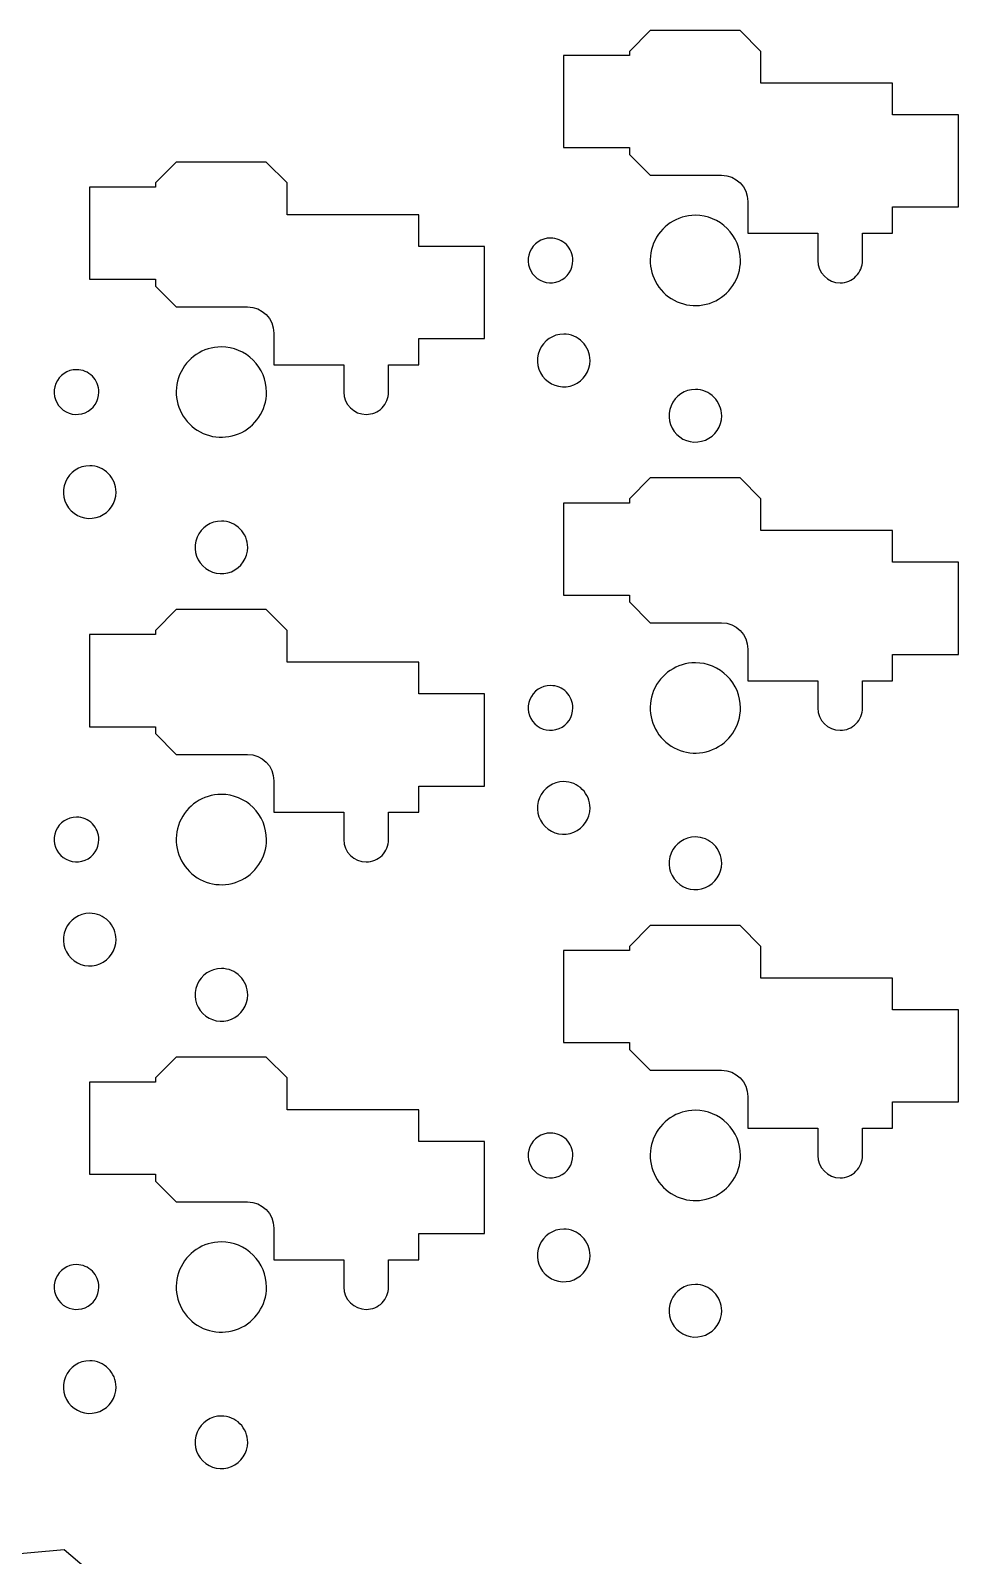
# Model space of a CAD drawing. Header units: millimetres. Extents: x -141 to -2, y 8 to 96.
# Drawn here: x -91.6 to -56.4, y 37.9 to 95.8 of the extents above; entities that cross this region are included whole.
import ezdxf

# ---------------------------------------------------------------- set-up
doc = ezdxf.new("R2010")
doc.units = ezdxf.units.MM
doc.layers.get('0').update_dxf_attribs({"linetype": 'CONTINUOUS'})

msp = doc.modelspace()

# ---------------------------------------------------------------- linework, layer by layer
at = {"color": 7}
for p, q in [((-68.066494, 95.825435), (-68.85921, 95.032725)), ((-64.652231, 95.825435), (-68.066494, 95.825435)), ((-63.859515, 95.032725), (-64.652231, 95.825435)), ((-68.85921, 95.032725), (-68.85921, 94.874075)), ((-63.859515, 93.825555), (-63.859515, 95.032725)), ((-68.85921, 94.874075), (-71.359316, 94.874075)), ((-71.359316, 94.874075), (-71.359316, 91.374544)), ((-58.859303, 93.825555), (-63.859515, 93.825555)), ((-58.859303, 92.624084), (-58.859303, 93.825555)), ((-56.359197, 92.624084), (-58.859303, 92.624084)), ((-56.359197, 89.124034), (-56.359197, 92.624084)), ((-71.359316, 91.374544), (-68.85921, 91.374544)), ((-68.85921, 91.374544), (-68.85921, 91.118234)), ((-68.85921, 91.118234), (-68.066494, 90.325514)), ((-86.066495, 90.825434), (-86.859211, 90.032724)), ((-82.652233, 90.825434), (-86.066495, 90.825434)), ((-81.859517, 90.032724), (-82.652233, 90.825434)), ((-86.859211, 89.874074), (-89.359317, 89.874074)), ((-89.359317, 89.874074), (-89.359317, 86.374544)), ((-86.859211, 90.032724), (-86.859211, 89.874074)), ((-81.859517, 88.825554), (-81.859517, 90.032724)), ((-68.066494, 90.325514), (-65.359166, 90.325514)), ((-64.359226, 89.323504), (-64.359226, 88.124094)), ((-76.859304, 88.825554), (-81.859517, 88.825554)), ((-76.859304, 87.624084), (-76.859304, 88.825554)), ((-66.352688, 88.804974), (-66.352688, 88.804974)), ((-58.859303, 88.124094), (-58.859303, 89.124034)), ((-58.859303, 89.124034), (-56.359197, 89.124034)), ((-64.359226, 88.124094), (-61.70254, 88.124094)), ((-61.70254, 88.124094), (-61.70254, 87.090054)), ((-60.002902, 87.111754), (-60.002902, 88.124094)), ((-60.002902, 88.124094), (-58.859303, 88.124094)), ((-74.359198, 87.624084), (-76.859304, 87.624084)), ((-74.359198, 84.124034), (-74.359198, 87.624084)), ((-71.852688, 87.939974), (-71.852688, 87.939974)), ((-60.002902, 87.111244), (-60.002902, 87.111754)), ((-60.002902, 87.110724), (-60.002902, 87.111244)), ((-60.002902, 87.110204), (-60.002902, 87.110724)), ((-60.002902, 87.109694), (-60.002902, 87.110204)), ((-60.002902, 87.109174), (-60.002902, 87.109694)), ((-60.002902, 87.108654), (-60.002902, 87.109174)), ((-60.002902, 87.108144), (-60.002902, 87.108654)), ((-60.002902, 87.107624), (-60.002902, 87.108144)), ((-60.002902, 87.107104), (-60.002902, 87.107624)), ((-60.002902, 87.106584), (-60.002902, 87.107104)), ((-60.002902, 87.106074), (-60.002902, 87.106584)), ((-60.002902, 87.105554), (-60.002902, 87.106074)), ((-60.002902, 87.105034), (-60.002902, 87.105554)), ((-60.002902, 87.104524), (-60.002902, 87.105034)), ((-60.002902, 87.104004), (-60.002902, 87.104524)), ((-60.002902, 87.103484), (-60.002902, 87.104004)), ((-60.002902, 87.102974), (-60.002902, 87.103484)), ((-60.002902, 87.102454), (-60.002902, 87.102974)), ((-60.002902, 87.101934), (-60.002902, 87.102454)), ((-60.002902, 87.101424), (-60.002902, 87.101934)), ((-60.002902, 87.100904), (-60.002902, 87.101424)), ((-60.002902, 87.100384), (-60.002902, 87.100904)), ((-60.002902, 87.099874), (-60.002902, 87.100384)), ((-60.002902, 87.099354), (-60.002902, 87.099874)), ((-60.002902, 87.098834), (-60.002902, 87.099354)), ((-60.002902, 87.098324), (-60.002902, 87.098834)), ((-60.002902, 87.097804), (-60.002902, 87.098324)), ((-60.002902, 87.097284), (-60.002902, 87.097804)), ((-60.002902, 87.096774), (-60.002902, 87.097284)), ((-60.002902, 87.096254), (-60.002902, 87.096774)), ((-60.002902, 87.095734), (-60.002902, 87.096254)), ((-60.002902, 87.095224), (-60.002902, 87.095734)), ((-60.002902, 87.094704), (-60.002902, 87.095224)), ((-60.002902, 87.094184), (-60.002902, 87.094704)), ((-60.002902, 87.093674), (-60.002902, 87.094184)), ((-60.002902, 87.093154), (-60.002902, 87.093674)), ((-60.002902, 87.092634), (-60.002902, 87.093154)), ((-60.002902, 87.092124), (-60.002902, 87.092634)), ((-60.002902, 87.091604), (-60.002902, 87.092124)), ((-60.002902, 87.091084), (-60.002902, 87.091604)), ((-60.002902, 87.090574), (-60.002902, 87.091084)), ((-60.002902, 87.090054), (-60.002902, 87.090574)), ((-89.359317, 86.374544), (-86.859211, 86.374544)), ((-86.859211, 86.374544), (-86.859211, 86.118234)), ((-86.859211, 86.118234), (-86.066495, 85.325514)), ((-86.066495, 85.325514), (-83.359167, 85.325514)), ((-82.359228, 84.323504), (-82.359228, 83.124094)), ((-76.859304, 83.124094), (-76.859304, 84.124034)), ((-76.859304, 84.124034), (-74.359198, 84.124034)), ((-71.352688, 84.289974), (-71.352688, 84.289974)), ((-84.352689, 83.804974), (-84.352689, 83.804974)), ((-89.852689, 82.939974), (-89.852689, 82.939974)), ((-82.359228, 83.124094), (-79.702542, 83.124094)), ((-79.702542, 83.124094), (-79.702542, 82.090054)), ((-78.002903, 82.111754), (-78.002903, 83.124094)), ((-78.002903, 83.124094), (-76.859304, 83.124094)), ((-78.002903, 82.111244), (-78.002903, 82.111754)), ((-78.002903, 82.110724), (-78.002903, 82.111244)), ((-78.002903, 82.110204), (-78.002903, 82.110724)), ((-78.002903, 82.109694), (-78.002903, 82.110204)), ((-78.002903, 82.109174), (-78.002903, 82.109694)), ((-78.002903, 82.108654), (-78.002903, 82.109174)), ((-78.002903, 82.108144), (-78.002903, 82.108654)), ((-78.002903, 82.107624), (-78.002903, 82.108144)), ((-78.002903, 82.107104), (-78.002903, 82.107624)), ((-78.002903, 82.106584), (-78.002903, 82.107104)), ((-78.002903, 82.106074), (-78.002903, 82.106584)), ((-78.002903, 82.105554), (-78.002903, 82.106074)), ((-78.002903, 82.105034), (-78.002903, 82.105554)), ((-78.002903, 82.104524), (-78.002903, 82.105034)), ((-78.002903, 82.104004), (-78.002903, 82.104524)), ((-78.002903, 82.103484), (-78.002903, 82.104004)), ((-78.002903, 82.102974), (-78.002903, 82.103484)), ((-78.002903, 82.102454), (-78.002903, 82.102974)), ((-78.002903, 82.101934), (-78.002903, 82.102454)), ((-78.002903, 82.101424), (-78.002903, 82.101934)), ((-78.002903, 82.100904), (-78.002903, 82.101424)), ((-78.002903, 82.100384), (-78.002903, 82.100904)), ((-78.002903, 82.099874), (-78.002903, 82.100384)), ((-78.002903, 82.099354), (-78.002903, 82.099874)), ((-78.002903, 82.098834), (-78.002903, 82.099354)), ((-78.002903, 82.098324), (-78.002903, 82.098834)), ((-78.002903, 82.097804), (-78.002903, 82.098324)), ((-78.002903, 82.097284), (-78.002903, 82.097804)), ((-78.002903, 82.096774), (-78.002903, 82.097284)), ((-78.002903, 82.096254), (-78.002903, 82.096774)), ((-78.002903, 82.095734), (-78.002903, 82.096254)), ((-78.002903, 82.095224), (-78.002903, 82.095734)), ((-78.002903, 82.094704), (-78.002903, 82.095224)), ((-78.002903, 82.094184), (-78.002903, 82.094704)), ((-78.002903, 82.093674), (-78.002903, 82.094184)), ((-78.002903, 82.093154), (-78.002903, 82.093674)), ((-78.002903, 82.092634), (-78.002903, 82.093154)), ((-78.002903, 82.092124), (-78.002903, 82.092634)), ((-78.002903, 82.091604), (-78.002903, 82.092124)), ((-78.002903, 82.091084), (-78.002903, 82.091604)), ((-78.002903, 82.090574), (-78.002903, 82.091084)), ((-78.002903, 82.090054), (-78.002903, 82.090574)), ((-66.352688, 82.189984), (-66.352688, 82.189984)), ((-89.352689, 79.289974), (-89.352689, 79.289974)), ((-68.066494, 78.825433), (-68.85921, 78.032723)), ((-64.652231, 78.825433), (-68.066494, 78.825433)), ((-63.859515, 78.032723), (-64.652231, 78.825433)), ((-68.85921, 77.874073), (-71.359316, 77.874073)), ((-71.359316, 77.874073), (-71.359316, 74.374543)), ((-68.85921, 78.032723), (-68.85921, 77.874073)), ((-63.859515, 76.825553), (-63.859515, 78.032723)), ((-84.352689, 77.189983), (-84.352689, 77.189983)), ((-58.859303, 76.825553), (-63.859515, 76.825553)), ((-58.859303, 75.624083), (-58.859303, 76.825553)), ((-56.359197, 75.624083), (-58.859303, 75.624083)), ((-56.359197, 72.124033), (-56.359197, 75.624083)), ((-71.359316, 74.374543), (-68.85921, 74.374543)), ((-68.85921, 74.374543), (-68.85921, 74.118233)), ((-86.066495, 73.825433), (-86.859211, 73.032723)), ((-82.652233, 73.825433), (-86.066495, 73.825433)), ((-81.859517, 73.032723), (-82.652233, 73.825433)), ((-68.85921, 74.118233), (-68.066494, 73.325513)), ((-86.859211, 73.032723), (-86.859211, 72.874073)), ((-81.859517, 71.825553), (-81.859517, 73.032723)), ((-68.066494, 73.325513), (-65.359166, 73.325513)), ((-86.859211, 72.874073), (-89.359317, 72.874073)), ((-89.359317, 72.874073), (-89.359317, 69.374543)), ((-64.359226, 72.323503), (-64.359226, 71.124093)), ((-58.859303, 71.124093), (-58.859303, 72.124033)), ((-58.859303, 72.124033), (-56.359197, 72.124033)), ((-76.859304, 71.825553), (-81.859517, 71.825553)), ((-76.859304, 70.624083), (-76.859304, 71.825553)), ((-66.352688, 71.804973), (-66.352688, 71.804973)), ((-71.852688, 70.939973), (-71.852688, 70.939973)), ((-64.359226, 71.124093), (-61.70254, 71.124093)), ((-61.70254, 71.124093), (-61.70254, 70.090053)), ((-60.002902, 70.111753), (-60.002902, 71.124093)), ((-60.002902, 71.124093), (-58.859303, 71.124093)), ((-74.359198, 70.624083), (-76.859304, 70.624083)), ((-74.359198, 67.124033), (-74.359198, 70.624083)), ((-60.002902, 70.111243), (-60.002902, 70.111753)), ((-60.002902, 70.110723), (-60.002902, 70.111243)), ((-60.002902, 70.110203), (-60.002902, 70.110723)), ((-60.002902, 70.109693), (-60.002902, 70.110203)), ((-60.002902, 70.109173), (-60.002902, 70.109693)), ((-60.002902, 70.108653), (-60.002902, 70.109173)), ((-60.002902, 70.108143), (-60.002902, 70.108653)), ((-60.002902, 70.107623), (-60.002902, 70.108143)), ((-60.002902, 70.107103), (-60.002902, 70.107623)), ((-60.002902, 70.106583), (-60.002902, 70.107103)), ((-60.002902, 70.106073), (-60.002902, 70.106583)), ((-60.002902, 70.105553), (-60.002902, 70.106073)), ((-60.002902, 70.105033), (-60.002902, 70.105553)), ((-60.002902, 70.104523), (-60.002902, 70.105033)), ((-60.002902, 70.104003), (-60.002902, 70.104523)), ((-60.002902, 70.103483), (-60.002902, 70.104003)), ((-60.002902, 70.102973), (-60.002902, 70.103483)), ((-60.002902, 70.102453), (-60.002902, 70.102973)), ((-60.002902, 70.101933), (-60.002902, 70.102453)), ((-60.002902, 70.101423), (-60.002902, 70.101933)), ((-60.002902, 70.100903), (-60.002902, 70.101423)), ((-60.002902, 70.100383), (-60.002902, 70.100903)), ((-60.002902, 70.099873), (-60.002902, 70.100383)), ((-60.002902, 70.099353), (-60.002902, 70.099873)), ((-60.002902, 70.098833), (-60.002902, 70.099353)), ((-60.002902, 70.098323), (-60.002902, 70.098833)), ((-60.002902, 70.097803), (-60.002902, 70.098323)), ((-60.002902, 70.097283), (-60.002902, 70.097803)), ((-60.002902, 70.096773), (-60.002902, 70.097283)), ((-60.002902, 70.096253), (-60.002902, 70.096773)), ((-60.002902, 70.095733), (-60.002902, 70.096253)), ((-60.002902, 70.095223), (-60.002902, 70.095733)), ((-60.002902, 70.094703), (-60.002902, 70.095223)), ((-60.002902, 70.094183), (-60.002902, 70.094703)), ((-60.002902, 70.093673), (-60.002902, 70.094183)), ((-60.002902, 70.093153), (-60.002902, 70.093673)), ((-60.002902, 70.092633), (-60.002902, 70.093153)), ((-60.002902, 70.092123), (-60.002902, 70.092633)), ((-60.002902, 70.091603), (-60.002902, 70.092123)), ((-60.002902, 70.091083), (-60.002902, 70.091603)), ((-60.002902, 70.090573), (-60.002902, 70.091083)), ((-60.002902, 70.090053), (-60.002902, 70.090573)), ((-89.359317, 69.374543), (-86.859211, 69.374543)), ((-86.859211, 69.374543), (-86.859211, 69.118233)), ((-86.859211, 69.118233), (-86.066495, 68.325513)), ((-86.066495, 68.325513), (-83.359167, 68.325513)), ((-82.359228, 67.323503), (-82.359228, 66.124093)), ((-71.352688, 67.289973), (-71.352688, 67.289973)), ((-84.352689, 66.804973), (-84.352689, 66.804973)), ((-76.859304, 66.124093), (-76.859304, 67.124033)), ((-76.859304, 67.124033), (-74.359198, 67.124033)), ((-82.359228, 66.124093), (-79.702542, 66.124093)), ((-79.702542, 66.124093), (-79.702542, 65.090053)), ((-78.002903, 65.111753), (-78.002903, 66.124093)), ((-78.002903, 66.124093), (-76.859304, 66.124093)), ((-89.852689, 65.939973), (-89.852689, 65.939973)), ((-78.002903, 65.111243), (-78.002903, 65.111753)), ((-78.002903, 65.110723), (-78.002903, 65.111243)), ((-78.002903, 65.110203), (-78.002903, 65.110723)), ((-78.002903, 65.109693), (-78.002903, 65.110203)), ((-78.002903, 65.109173), (-78.002903, 65.109693)), ((-78.002903, 65.108653), (-78.002903, 65.109173)), ((-78.002903, 65.108143), (-78.002903, 65.108653)), ((-78.002903, 65.107623), (-78.002903, 65.108143)), ((-78.002903, 65.107103), (-78.002903, 65.107623)), ((-78.002903, 65.106583), (-78.002903, 65.107103)), ((-78.002903, 65.106073), (-78.002903, 65.106583)), ((-78.002903, 65.105553), (-78.002903, 65.106073)), ((-78.002903, 65.105033), (-78.002903, 65.105553)), ((-78.002903, 65.104523), (-78.002903, 65.105033)), ((-78.002903, 65.104003), (-78.002903, 65.104523)), ((-78.002903, 65.103483), (-78.002903, 65.104003)), ((-78.002903, 65.102973), (-78.002903, 65.103483)), ((-78.002903, 65.102453), (-78.002903, 65.102973)), ((-78.002903, 65.101933), (-78.002903, 65.102453)), ((-78.002903, 65.101423), (-78.002903, 65.101933)), ((-78.002903, 65.100903), (-78.002903, 65.101423)), ((-78.002903, 65.100383), (-78.002903, 65.100903)), ((-78.002903, 65.099873), (-78.002903, 65.100383)), ((-78.002903, 65.099353), (-78.002903, 65.099873)), ((-78.002903, 65.098833), (-78.002903, 65.099353)), ((-78.002903, 65.098323), (-78.002903, 65.098833)), ((-78.002903, 65.097803), (-78.002903, 65.098323)), ((-78.002903, 65.097283), (-78.002903, 65.097803)), ((-78.002903, 65.096773), (-78.002903, 65.097283)), ((-78.002903, 65.096253), (-78.002903, 65.096773)), ((-78.002903, 65.095733), (-78.002903, 65.096253)), ((-78.002903, 65.095223), (-78.002903, 65.095733)), ((-78.002903, 65.094703), (-78.002903, 65.095223)), ((-78.002903, 65.094183), (-78.002903, 65.094703)), ((-78.002903, 65.093673), (-78.002903, 65.094183)), ((-78.002903, 65.093153), (-78.002903, 65.093673)), ((-78.002903, 65.092633), (-78.002903, 65.093153)), ((-78.002903, 65.092123), (-78.002903, 65.092633)), ((-78.002903, 65.091603), (-78.002903, 65.092123)), ((-78.002903, 65.091083), (-78.002903, 65.091603)), ((-78.002903, 65.090573), (-78.002903, 65.091083)), ((-78.002903, 65.090053), (-78.002903, 65.090573)), ((-66.352688, 65.189983), (-66.352688, 65.189983)), ((-89.352689, 62.289972), (-89.352689, 62.289972)), ((-68.066494, 61.825432), (-68.85921, 61.032722)), ((-64.652231, 61.825432), (-68.066494, 61.825432)), ((-63.859515, 61.032722), (-64.652231, 61.825432)), ((-68.85921, 60.874072), (-71.359316, 60.874072)), ((-71.359316, 60.874072), (-71.359316, 57.374542)), ((-68.85921, 61.032722), (-68.85921, 60.874072)), ((-63.859515, 59.825552), (-63.859515, 61.032722)), ((-84.352689, 60.189982), (-84.352689, 60.189982)), ((-58.859303, 59.825552), (-63.859515, 59.825552)), ((-58.859303, 58.624082), (-58.859303, 59.825552)), ((-56.359197, 58.624082), (-58.859303, 58.624082)), ((-56.359197, 55.124032), (-56.359197, 58.624082)), ((-71.359316, 57.374542), (-68.85921, 57.374542)), ((-68.85921, 57.374542), (-68.85921, 57.118232)), ((-86.066495, 56.825432), (-86.859211, 56.032722)), ((-82.652233, 56.825432), (-86.066495, 56.825432)), ((-81.859517, 56.032722), (-82.652233, 56.825432)), ((-68.85921, 57.118232), (-68.066494, 56.325512)), ((-68.066494, 56.325512), (-65.359166, 56.325512)), ((-86.859211, 55.874072), (-89.359317, 55.874072)), ((-89.359317, 55.874072), (-89.359317, 52.374542)), ((-86.859211, 56.032722), (-86.859211, 55.874072)), ((-81.859517, 54.825552), (-81.859517, 56.032722)), ((-64.359226, 55.323502), (-64.359226, 54.124092)), ((-58.859303, 54.124092), (-58.859303, 55.124032)), ((-58.859303, 55.124032), (-56.359197, 55.124032)), ((-76.859304, 54.825552), (-81.859517, 54.825552)), ((-76.859304, 53.624082), (-76.859304, 54.825552)), ((-66.352688, 54.804972), (-66.352688, 54.804972)), ((-71.852688, 53.939972), (-71.852688, 53.939972)), ((-64.359226, 54.124092), (-61.70254, 54.124092)), ((-61.70254, 54.124092), (-61.70254, 53.090052)), ((-60.002902, 53.111752), (-60.002902, 54.124092)), ((-60.002902, 54.124092), (-58.859303, 54.124092)), ((-74.359198, 53.624082), (-76.859304, 53.624082)), ((-74.359198, 50.124031), (-74.359198, 53.624082)), ((-60.002902, 53.111242), (-60.002902, 53.111752)), ((-60.002902, 53.110722), (-60.002902, 53.111242)), ((-60.002902, 53.110202), (-60.002902, 53.110722)), ((-60.002902, 53.109692), (-60.002902, 53.110202)), ((-60.002902, 53.109172), (-60.002902, 53.109692)), ((-60.002902, 53.108652), (-60.002902, 53.109172)), ((-60.002902, 53.108142), (-60.002902, 53.108652)), ((-60.002902, 53.107622), (-60.002902, 53.108142)), ((-60.002902, 53.107102), (-60.002902, 53.107622)), ((-60.002902, 53.106582), (-60.002902, 53.107102)), ((-60.002902, 53.106072), (-60.002902, 53.106582)), ((-60.002902, 53.105552), (-60.002902, 53.106072)), ((-60.002902, 53.105032), (-60.002902, 53.105552)), ((-60.002902, 53.104522), (-60.002902, 53.105032)), ((-60.002902, 53.104002), (-60.002902, 53.104522)), ((-60.002902, 53.103482), (-60.002902, 53.104002)), ((-60.002902, 53.102972), (-60.002902, 53.103482)), ((-60.002902, 53.102452), (-60.002902, 53.102972)), ((-60.002902, 53.101932), (-60.002902, 53.102452)), ((-60.002902, 53.101422), (-60.002902, 53.101932)), ((-60.002902, 53.100902), (-60.002902, 53.101422)), ((-60.002902, 53.100382), (-60.002902, 53.100902)), ((-60.002902, 53.099872), (-60.002902, 53.100382)), ((-60.002902, 53.099352), (-60.002902, 53.099872)), ((-60.002902, 53.098832), (-60.002902, 53.099352)), ((-60.002902, 53.098322), (-60.002902, 53.098832)), ((-60.002902, 53.097802), (-60.002902, 53.098322)), ((-60.002902, 53.097282), (-60.002902, 53.097802)), ((-60.002902, 53.096772), (-60.002902, 53.097282)), ((-60.002902, 53.096252), (-60.002902, 53.096772)), ((-60.002902, 53.095732), (-60.002902, 53.096252)), ((-60.002902, 53.095222), (-60.002902, 53.095732)), ((-60.002902, 53.094702), (-60.002902, 53.095222)), ((-60.002902, 53.094182), (-60.002902, 53.094702)), ((-60.002902, 53.093672), (-60.002902, 53.094182)), ((-60.002902, 53.093152), (-60.002902, 53.093672)), ((-60.002902, 53.092632), (-60.002902, 53.093152)), ((-60.002902, 53.092122), (-60.002902, 53.092632)), ((-60.002902, 53.091602), (-60.002902, 53.092122)), ((-60.002902, 53.091082), (-60.002902, 53.091602)), ((-60.002902, 53.090572), (-60.002902, 53.091082)), ((-60.002902, 53.090052), (-60.002902, 53.090572)), ((-89.359317, 52.374542), (-86.859211, 52.374542)), ((-86.859211, 52.374542), (-86.859211, 52.118232)), ((-86.859211, 52.118232), (-86.066495, 51.325512)), ((-86.066495, 51.325512), (-83.359167, 51.325512)), ((-82.359228, 50.323501), (-82.359228, 49.124091)), ((-76.859304, 49.124091), (-76.859304, 50.124031)), ((-76.859304, 50.124031), (-74.359198, 50.124031)), ((-71.352688, 50.289971), (-71.352688, 50.289971)), ((-84.352689, 49.804971), (-84.352689, 49.804971)), ((-89.852689, 48.939971), (-89.852689, 48.939971)), ((-82.359228, 49.124091), (-79.702542, 49.124091)), ((-79.702542, 49.124091), (-79.702542, 48.090051)), ((-78.002903, 48.111751), (-78.002903, 49.124091)), ((-78.002903, 49.124091), (-76.859304, 49.124091)), ((-78.002903, 48.111241), (-78.002903, 48.111751)), ((-78.002903, 48.110721), (-78.002903, 48.111241)), ((-78.002903, 48.110201), (-78.002903, 48.110721)), ((-78.002903, 48.109691), (-78.002903, 48.110201)), ((-78.002903, 48.109171), (-78.002903, 48.109691)), ((-78.002903, 48.108651), (-78.002903, 48.109171)), ((-78.002903, 48.108141), (-78.002903, 48.108651)), ((-78.002903, 48.107621), (-78.002903, 48.108141)), ((-78.002903, 48.107101), (-78.002903, 48.107621)), ((-78.002903, 48.106581), (-78.002903, 48.107101)), ((-78.002903, 48.106071), (-78.002903, 48.106581)), ((-78.002903, 48.105551), (-78.002903, 48.106071)), ((-78.002903, 48.105031), (-78.002903, 48.105551)), ((-78.002903, 48.104521), (-78.002903, 48.105031)), ((-78.002903, 48.104001), (-78.002903, 48.104521)), ((-78.002903, 48.103481), (-78.002903, 48.104001)), ((-78.002903, 48.102971), (-78.002903, 48.103481)), ((-78.002903, 48.102451), (-78.002903, 48.102971)), ((-78.002903, 48.101931), (-78.002903, 48.102451)), ((-78.002903, 48.101421), (-78.002903, 48.101931)), ((-78.002903, 48.100901), (-78.002903, 48.101421)), ((-78.002903, 48.100381), (-78.002903, 48.100901)), ((-78.002903, 48.099871), (-78.002903, 48.100381)), ((-78.002903, 48.099351), (-78.002903, 48.099871)), ((-78.002903, 48.098831), (-78.002903, 48.099351)), ((-78.002903, 48.098321), (-78.002903, 48.098831)), ((-78.002903, 48.097801), (-78.002903, 48.098321)), ((-78.002903, 48.097281), (-78.002903, 48.097801)), ((-78.002903, 48.096771), (-78.002903, 48.097281)), ((-78.002903, 48.096251), (-78.002903, 48.096771)), ((-78.002903, 48.095731), (-78.002903, 48.096251)), ((-78.002903, 48.095221), (-78.002903, 48.095731)), ((-78.002903, 48.094701), (-78.002903, 48.095221)), ((-78.002903, 48.094181), (-78.002903, 48.094701)), ((-78.002903, 48.093671), (-78.002903, 48.094181)), ((-78.002903, 48.093151), (-78.002903, 48.093671)), ((-78.002903, 48.092631), (-78.002903, 48.093151)), ((-78.002903, 48.092121), (-78.002903, 48.092631)), ((-78.002903, 48.091601), (-78.002903, 48.092121)), ((-78.002903, 48.091081), (-78.002903, 48.091601)), ((-78.002903, 48.090571), (-78.002903, 48.091081)), ((-78.002903, 48.090051), (-78.002903, 48.090571)), ((-66.352688, 48.189981), (-66.352688, 48.189981)), ((-89.352689, 45.289971), (-89.352689, 45.289971)), ((-84.352689, 43.189981), (-84.352689, 43.189981)), ((-90.327942, 38.10628), (-93.729213, 37.808708)), ((-89.469153, 37.385676), (-90.327942, 38.10628))]:
    msp.add_line(p, q, dxfattribs=at)
for points in [[(-65.359166, 90.325514), (-64.800926, 90.325474), (-64.359227, 89.881744), (-64.359226, 89.323504)], [(-66.352688, 88.804974), (-67.04634, 88.804974), (-67.671692, 88.387128), (-67.937141, 87.746276)], [(-65.139999, 88.302662), (-65.461624, 88.624287), (-65.897841, 88.804974), (-66.352688, 88.804974)], [(-64.637687, 87.089974), (-64.637687, 87.54482), (-64.818374, 87.981037), (-65.139999, 88.302662)], [(-71.852688, 87.939974), (-72.196481, 87.939974), (-72.506422, 87.732878), (-72.637986, 87.415255)], [(-71.251647, 87.691015), (-71.411053, 87.850421), (-71.627254, 87.939974), (-71.852688, 87.939974)], [(-71.002688, 87.089974), (-71.002688, 87.315408), (-71.092241, 87.531609), (-71.251647, 87.691015)], [(-67.937141, 87.746276), (-68.202591, 87.105425), (-68.055862, 86.367772), (-67.565376, 85.877286)], [(-72.637986, 87.415255), (-72.76955, 87.097632), (-72.696827, 86.732032), (-72.453729, 86.488933)], [(-71.527407, 86.304676), (-71.209784, 86.43624), (-71.002688, 86.746181), (-71.002688, 87.089974)], [(-65.696385, 85.505521), (-65.055534, 85.77097), (-64.637687, 86.396321), (-64.637687, 87.089974)], [(-61.70254, 87.090054), (-61.702585, 86.620753), (-61.322282, 86.240217), (-60.85298, 86.239974)], [(-60.251861, 86.488934), (-60.092436, 86.648359), (-60.002881, 86.864593), (-60.002902, 87.090054)], [(-72.453729, 86.488933), (-72.21063, 86.245835), (-71.84503, 86.173113), (-71.527407, 86.304676)], [(-60.85298, 86.239974), (-60.627519, 86.239953), (-60.411286, 86.329508), (-60.251861, 86.488934)], [(-67.565376, 85.877286), (-67.074889, 85.386799), (-66.337237, 85.240071), (-65.696385, 85.505521)], [(-83.359167, 85.325514), (-82.800928, 85.325474), (-82.359229, 84.881744), (-82.359228, 84.323504)], [(-71.352688, 84.289974), (-71.75715, 84.289974), (-72.121787, 84.046332), (-72.276568, 83.672657)], [(-70.645581, 83.997081), (-70.833118, 84.184617), (-71.087471, 84.289974), (-71.352688, 84.289974)], [(-84.352689, 83.804974), (-85.046342, 83.804974), (-85.671693, 83.387127), (-85.937142, 82.746276)], [(-83.140001, 83.302662), (-83.461626, 83.624287), (-83.897843, 83.804974), (-84.352689, 83.804974)], [(-72.276568, 83.672657), (-72.431349, 83.298983), (-72.345793, 82.868865), (-72.059795, 82.582867)], [(-70.352688, 83.289974), (-70.352688, 83.55519), (-70.458045, 83.809544), (-70.645581, 83.997081)], [(-89.852689, 82.939974), (-90.196482, 82.939974), (-90.506423, 82.732878), (-90.637987, 82.415255)], [(-89.251648, 82.691015), (-89.411054, 82.85042), (-89.627255, 82.939974), (-89.852689, 82.939974)], [(-82.637689, 82.089974), (-82.637689, 82.54482), (-82.818376, 82.981037), (-83.140001, 83.302662)], [(-70.970004, 82.366094), (-70.59633, 82.520875), (-70.352688, 82.885512), (-70.352688, 83.289974)], [(-90.637987, 82.415255), (-90.769551, 82.097631), (-90.696828, 81.732031), (-90.45373, 81.488933)], [(-89.002689, 82.089974), (-89.002689, 82.315408), (-89.092242, 82.531609), (-89.251648, 82.691015)], [(-85.937142, 82.746276), (-86.202592, 82.105424), (-86.055864, 81.367772), (-85.565377, 80.877285)], [(-72.059795, 82.582867), (-71.773797, 82.296869), (-71.343679, 82.211313), (-70.970004, 82.366094)], [(-89.527408, 81.304676), (-89.209785, 81.43624), (-89.002689, 81.746181), (-89.002689, 82.089974)], [(-83.696387, 80.50552), (-83.055535, 80.77097), (-82.637689, 81.396321), (-82.637689, 82.089974)], [(-79.702542, 82.090054), (-79.702586, 81.620752), (-79.322283, 81.240217), (-78.852981, 81.239974)], [(-78.251862, 81.488934), (-78.092437, 81.648359), (-78.002882, 81.864592), (-78.002903, 82.090054)], [(-66.352688, 82.189984), (-66.75715, 82.189984), (-67.121786, 81.946342), (-67.276567, 81.572667)], [(-65.645581, 81.89709), (-65.833117, 82.084627), (-66.087471, 82.189984), (-66.352688, 82.189984)], [(-65.352688, 81.189984), (-65.352688, 81.4552), (-65.458044, 81.709554), (-65.645581, 81.89709)], [(-90.45373, 81.488933), (-90.210632, 81.245835), (-89.845032, 81.173112), (-89.527408, 81.304676)], [(-78.852981, 81.239974), (-78.62752, 81.239953), (-78.411287, 81.329508), (-78.251862, 81.488934)], [(-67.276567, 81.572667), (-67.431348, 81.198993), (-67.345792, 80.768875), (-67.059794, 80.482877)], [(-65.970004, 80.266104), (-65.59633, 80.420885), (-65.352688, 80.785521), (-65.352688, 81.189984)], [(-85.565377, 80.877285), (-85.07489, 80.386799), (-84.337238, 80.240071), (-83.696387, 80.50552)], [(-67.059794, 80.482877), (-66.773796, 80.196879), (-66.343679, 80.111323), (-65.970004, 80.266104)], [(-89.352689, 79.289974), (-89.757151, 79.289974), (-90.121788, 79.046331), (-90.276569, 78.672657)], [(-88.645582, 78.99708), (-88.833119, 79.184617), (-89.087473, 79.289974), (-89.352689, 79.289974)], [(-88.352689, 78.289973), (-88.352689, 78.55519), (-88.458046, 78.809544), (-88.645582, 78.99708)], [(-90.276569, 78.672657), (-90.43135, 78.298982), (-90.345794, 77.868865), (-90.059796, 77.582867)], [(-88.970006, 77.366094), (-88.596331, 77.520875), (-88.352689, 77.885511), (-88.352689, 78.289973)], [(-90.059796, 77.582867), (-89.773798, 77.296869), (-89.34368, 77.211313), (-88.970006, 77.366094)], [(-84.352689, 77.189983), (-84.757151, 77.189983), (-85.121787, 76.946341), (-85.276568, 76.572667)], [(-83.645582, 76.89709), (-83.833118, 77.084627), (-84.087472, 77.189983), (-84.352689, 77.189983)], [(-85.276568, 76.572667), (-85.431349, 76.198992), (-85.345794, 75.768874), (-85.059796, 75.482876)], [(-83.352689, 76.189983), (-83.352689, 76.4552), (-83.458046, 76.709554), (-83.645582, 76.89709)], [(-83.970005, 75.266104), (-83.596331, 75.420885), (-83.352689, 75.785521), (-83.352689, 76.189983)], [(-85.059796, 75.482876), (-84.773798, 75.196878), (-84.34368, 75.111323), (-83.970005, 75.266104)], [(-65.359166, 73.325513), (-64.800926, 73.325473), (-64.359227, 72.881743), (-64.359226, 72.323503)], [(-66.352688, 71.804973), (-67.04634, 71.804973), (-67.671692, 71.387127), (-67.937141, 70.746275)], [(-65.139999, 71.302661), (-65.461624, 71.624286), (-65.897841, 71.804973), (-66.352688, 71.804973)], [(-64.637687, 70.089973), (-64.637687, 70.544819), (-64.818374, 70.981036), (-65.139999, 71.302661)], [(-71.852688, 70.939973), (-72.196481, 70.939973), (-72.506422, 70.732877), (-72.637986, 70.415254)], [(-71.251647, 70.691014), (-71.411053, 70.85042), (-71.627254, 70.939973), (-71.852688, 70.939973)], [(-71.002688, 70.089973), (-71.002688, 70.315407), (-71.092241, 70.531608), (-71.251647, 70.691014)], [(-67.937141, 70.746275), (-68.202591, 70.105423), (-68.055862, 69.367771), (-67.565376, 68.877285)], [(-72.637986, 70.415254), (-72.76955, 70.097631), (-72.696827, 69.73203), (-72.453729, 69.488932)], [(-71.527407, 69.304675), (-71.209784, 69.436239), (-71.002688, 69.74618), (-71.002688, 70.089973)], [(-65.696385, 68.505519), (-65.055534, 68.770969), (-64.637687, 69.39632), (-64.637687, 70.089973)], [(-61.70254, 70.090053), (-61.702585, 69.620751), (-61.322282, 69.240216), (-60.85298, 69.239973)], [(-60.251861, 69.488933), (-60.092436, 69.648358), (-60.002881, 69.864591), (-60.002902, 70.090053)], [(-72.453729, 69.488932), (-72.21063, 69.245834), (-71.84503, 69.173111), (-71.527407, 69.304675)], [(-60.85298, 69.239973), (-60.627519, 69.239952), (-60.411286, 69.329507), (-60.251861, 69.488933)], [(-67.565376, 68.877285), (-67.074889, 68.386798), (-66.337237, 68.24007), (-65.696385, 68.505519)], [(-83.359167, 68.325513), (-82.800928, 68.325473), (-82.359229, 67.881743), (-82.359228, 67.323503)], [(-71.352688, 67.289973), (-71.75715, 67.289973), (-72.121787, 67.04633), (-72.276568, 66.672656)], [(-70.645581, 66.997079), (-70.833118, 67.184616), (-71.087471, 67.289973), (-71.352688, 67.289973)], [(-84.352689, 66.804973), (-85.046342, 66.804973), (-85.671693, 66.387126), (-85.937142, 65.746275)], [(-83.140001, 66.302661), (-83.461626, 66.624286), (-83.897843, 66.804973), (-84.352689, 66.804973)], [(-72.276568, 66.672656), (-72.431349, 66.298982), (-72.345793, 65.868864), (-72.059795, 65.582866)], [(-70.352688, 66.289973), (-70.352688, 66.555189), (-70.458045, 66.809543), (-70.645581, 66.997079)], [(-82.637689, 65.089973), (-82.637689, 65.544819), (-82.818376, 65.981036), (-83.140001, 66.302661)], [(-70.970004, 65.366093), (-70.59633, 65.520874), (-70.352688, 65.88551), (-70.352688, 66.289973)], [(-89.852689, 65.939973), (-90.196482, 65.939973), (-90.506423, 65.732877), (-90.637987, 65.415253)], [(-89.251648, 65.691013), (-89.411054, 65.850419), (-89.627255, 65.939973), (-89.852689, 65.939973)], [(-89.002689, 65.089973), (-89.002689, 65.315407), (-89.092242, 65.531607), (-89.251648, 65.691013)], [(-85.937142, 65.746275), (-86.202592, 65.105423), (-86.055864, 64.367771), (-85.565377, 63.877284)], [(-72.059795, 65.582866), (-71.773797, 65.296868), (-71.343679, 65.211312), (-70.970004, 65.366093)], [(-90.637987, 65.415253), (-90.769551, 65.09763), (-90.696828, 64.73203), (-90.45373, 64.488932)], [(-89.527408, 64.304675), (-89.209785, 64.436239), (-89.002689, 64.74618), (-89.002689, 65.089973)], [(-83.696387, 63.505519), (-83.055535, 63.770968), (-82.637689, 64.39632), (-82.637689, 65.089973)], [(-79.702542, 65.090053), (-79.702586, 64.620751), (-79.322283, 64.240215), (-78.852981, 64.239972)], [(-78.251862, 64.488932), (-78.092437, 64.648358), (-78.002882, 64.864591), (-78.002903, 65.090053)], [(-66.352688, 65.189983), (-66.75715, 65.189983), (-67.121786, 64.94634), (-67.276567, 64.572666)], [(-65.645581, 64.897089), (-65.833117, 65.084626), (-66.087471, 65.189983), (-66.352688, 65.189983)], [(-65.352688, 64.189982), (-65.352688, 64.455199), (-65.458044, 64.709553), (-65.645581, 64.897089)], [(-90.45373, 64.488932), (-90.210632, 64.245833), (-89.845032, 64.173111), (-89.527408, 64.304675)], [(-78.852981, 64.239972), (-78.62752, 64.239952), (-78.411287, 64.329507), (-78.251862, 64.488932)], [(-67.276567, 64.572666), (-67.431348, 64.198991), (-67.345792, 63.768874), (-67.059794, 63.482876)], [(-85.565377, 63.877284), (-85.07489, 63.386798), (-84.337238, 63.24007), (-83.696387, 63.505519)], [(-65.970004, 63.266103), (-65.59633, 63.420884), (-65.352688, 63.78552), (-65.352688, 64.189982)], [(-67.059794, 63.482876), (-66.773796, 63.196878), (-66.343679, 63.111322), (-65.970004, 63.266103)], [(-89.352689, 62.289972), (-89.757151, 62.289972), (-90.121788, 62.04633), (-90.276569, 61.672656)], [(-88.645582, 61.997079), (-88.833119, 62.184615), (-89.087473, 62.289972), (-89.352689, 62.289972)], [(-88.352689, 61.289972), (-88.352689, 61.555189), (-88.458046, 61.809543), (-88.645582, 61.997079)], [(-90.276569, 61.672656), (-90.43135, 61.298981), (-90.345794, 60.868863), (-90.059796, 60.582865)], [(-88.970006, 60.366093), (-88.596331, 60.520874), (-88.352689, 60.88551), (-88.352689, 61.289972)], [(-90.059796, 60.582865), (-89.773798, 60.296867), (-89.34368, 60.211312), (-88.970006, 60.366093)], [(-84.352689, 60.189982), (-84.757151, 60.189982), (-85.121787, 59.94634), (-85.276568, 59.572666)], [(-83.645582, 59.897089), (-83.833118, 60.084625), (-84.087472, 60.189982), (-84.352689, 60.189982)], [(-83.352689, 59.189982), (-83.352689, 59.455199), (-83.458046, 59.709553), (-83.645582, 59.897089)], [(-85.276568, 59.572666), (-85.431349, 59.198991), (-85.345794, 58.768873), (-85.059796, 58.482875)], [(-83.970005, 58.266103), (-83.596331, 58.420884), (-83.352689, 58.78552), (-83.352689, 59.189982)], [(-85.059796, 58.482875), (-84.773798, 58.196877), (-84.34368, 58.111321), (-83.970005, 58.266103)], [(-65.359166, 56.325512), (-64.800926, 56.325472), (-64.359227, 55.881742), (-64.359226, 55.323502)], [(-66.352688, 54.804972), (-67.04634, 54.804972), (-67.671692, 54.387125), (-67.937141, 53.746274)], [(-65.139999, 54.30266), (-65.461624, 54.624285), (-65.897841, 54.804972), (-66.352688, 54.804972)], [(-71.852688, 53.939972), (-72.196481, 53.939972), (-72.506422, 53.732876), (-72.637986, 53.415253)], [(-71.251647, 53.691013), (-71.411053, 53.850418), (-71.627254, 53.939972), (-71.852688, 53.939972)], [(-64.637687, 53.089972), (-64.637687, 53.544818), (-64.818374, 53.981035), (-65.139999, 54.30266)], [(-72.637986, 53.415253), (-72.76955, 53.097629), (-72.696827, 52.732029), (-72.453729, 52.488931)], [(-71.002688, 53.089972), (-71.002688, 53.315406), (-71.092241, 53.531607), (-71.251647, 53.691013)], [(-67.937141, 53.746274), (-68.202591, 53.105422), (-68.055862, 52.36777), (-67.565376, 51.877283)], [(-71.527407, 52.304674), (-71.209784, 52.436238), (-71.002688, 52.746179), (-71.002688, 53.089972)], [(-65.696385, 51.505518), (-65.055534, 51.770968), (-64.637687, 52.396319), (-64.637687, 53.089972)], [(-61.70254, 53.090052), (-61.702585, 52.62075), (-61.322282, 52.240215), (-60.85298, 52.239972)], [(-60.251861, 52.488932), (-60.092436, 52.648357), (-60.002881, 52.86459), (-60.002902, 53.090052)], [(-72.453729, 52.488931), (-72.21063, 52.245833), (-71.84503, 52.17311), (-71.527407, 52.304674)], [(-60.85298, 52.239972), (-60.627519, 52.239951), (-60.411286, 52.329506), (-60.251861, 52.488932)], [(-67.565376, 51.877283), (-67.074889, 51.386797), (-66.337237, 51.240069), (-65.696385, 51.505518)], [(-83.359167, 51.325512), (-82.800928, 51.325472), (-82.359229, 50.881742), (-82.359228, 50.323501)], [(-71.352688, 50.289971), (-71.75715, 50.289971), (-72.121787, 50.046329), (-72.276568, 49.672655)], [(-70.645581, 49.997078), (-70.833118, 50.184615), (-71.087471, 50.289971), (-71.352688, 50.289971)], [(-70.352688, 49.289971), (-70.352688, 49.555188), (-70.458045, 49.809542), (-70.645581, 49.997078)], [(-84.352689, 49.804971), (-85.046342, 49.804971), (-85.671693, 49.387125), (-85.937142, 48.746273)], [(-83.140001, 49.30266), (-83.461626, 49.624284), (-83.897843, 49.804971), (-84.352689, 49.804971)], [(-82.637689, 48.089971), (-82.637689, 48.544818), (-82.818376, 48.981035), (-83.140001, 49.30266)], [(-72.276568, 49.672655), (-72.431349, 49.29898), (-72.345793, 48.868863), (-72.059795, 48.582865)], [(-70.970004, 48.366092), (-70.59633, 48.520873), (-70.352688, 48.885509), (-70.352688, 49.289971)], [(-89.852689, 48.939971), (-90.196482, 48.939971), (-90.506423, 48.732876), (-90.637987, 48.415252)], [(-89.251648, 48.691012), (-89.411054, 48.850418), (-89.627255, 48.939971), (-89.852689, 48.939971)], [(-89.002689, 48.089971), (-89.002689, 48.315405), (-89.092242, 48.531606), (-89.251648, 48.691012)], [(-85.937142, 48.746273), (-86.202592, 48.105422), (-86.055864, 47.36777), (-85.565377, 46.877283)], [(-90.637987, 48.415252), (-90.769551, 48.097629), (-90.696828, 47.732029), (-90.45373, 47.488931)], [(-89.527408, 47.304674), (-89.209785, 47.436238), (-89.002689, 47.746178), (-89.002689, 48.089971)], [(-83.696387, 46.505518), (-83.055535, 46.770967), (-82.637689, 47.396319), (-82.637689, 48.089971)], [(-79.702542, 48.090051), (-79.702586, 47.62075), (-79.322283, 47.240214), (-78.852981, 47.239971)], [(-78.251862, 47.488931), (-78.092437, 47.648357), (-78.002882, 47.86459), (-78.002903, 48.090051)], [(-72.059795, 48.582865), (-71.773797, 48.296867), (-71.343679, 48.211311), (-70.970004, 48.366092)], [(-66.352688, 48.189981), (-66.75715, 48.189981), (-67.121786, 47.946339), (-67.276567, 47.572665)], [(-65.645581, 47.897088), (-65.833117, 48.084624), (-66.087471, 48.189981), (-66.352688, 48.189981)], [(-67.276567, 47.572665), (-67.431348, 47.19899), (-67.345792, 46.768872), (-67.059794, 46.482874)], [(-65.352688, 47.189981), (-65.352688, 47.455198), (-65.458044, 47.709552), (-65.645581, 47.897088)], [(-90.45373, 47.488931), (-90.210632, 47.245832), (-89.845032, 47.17311), (-89.527408, 47.304674)], [(-78.852981, 47.239971), (-78.62752, 47.239951), (-78.411287, 47.329506), (-78.251862, 47.488931)], [(-65.970004, 46.266102), (-65.59633, 46.420883), (-65.352688, 46.785519), (-65.352688, 47.189981)], [(-85.565377, 46.877283), (-85.07489, 46.386797), (-84.337238, 46.240068), (-83.696387, 46.505518)], [(-67.059794, 46.482874), (-66.773796, 46.196876), (-66.343679, 46.111321), (-65.970004, 46.266102)], [(-89.352689, 45.289971), (-89.757151, 45.289971), (-90.121788, 45.046329), (-90.276569, 44.672655)], [(-88.645582, 44.997078), (-88.833119, 45.184614), (-89.087473, 45.289971), (-89.352689, 45.289971)], [(-90.276569, 44.672655), (-90.43135, 44.29898), (-90.345794, 43.868862), (-90.059796, 43.582864)], [(-88.352689, 44.289971), (-88.352689, 44.555188), (-88.458046, 44.809542), (-88.645582, 44.997078)], [(-88.970006, 43.366091), (-88.596331, 43.520872), (-88.352689, 43.885509), (-88.352689, 44.289971)], [(-90.059796, 43.582864), (-89.773798, 43.296866), (-89.34368, 43.21131), (-88.970006, 43.366091)], [(-84.352689, 43.189981), (-84.757151, 43.189981), (-85.121787, 42.946339), (-85.276568, 42.572664)], [(-83.645582, 42.897088), (-83.833118, 43.084624), (-84.087472, 43.189981), (-84.352689, 43.189981)], [(-83.352689, 42.189981), (-83.352689, 42.455197), (-83.458046, 42.709551), (-83.645582, 42.897088)], [(-85.276568, 42.572664), (-85.431349, 42.19899), (-85.345794, 41.768872), (-85.059796, 41.482874)], [(-83.970005, 41.266101), (-83.596331, 41.420882), (-83.352689, 41.785519), (-83.352689, 42.189981)], [(-85.059796, 41.482874), (-84.773798, 41.196876), (-84.34368, 41.11132), (-83.970005, 41.266101)]]:
    msp.add_open_spline(points, degree=3, dxfattribs=at)

doc.saveas('drawing.dxf')
